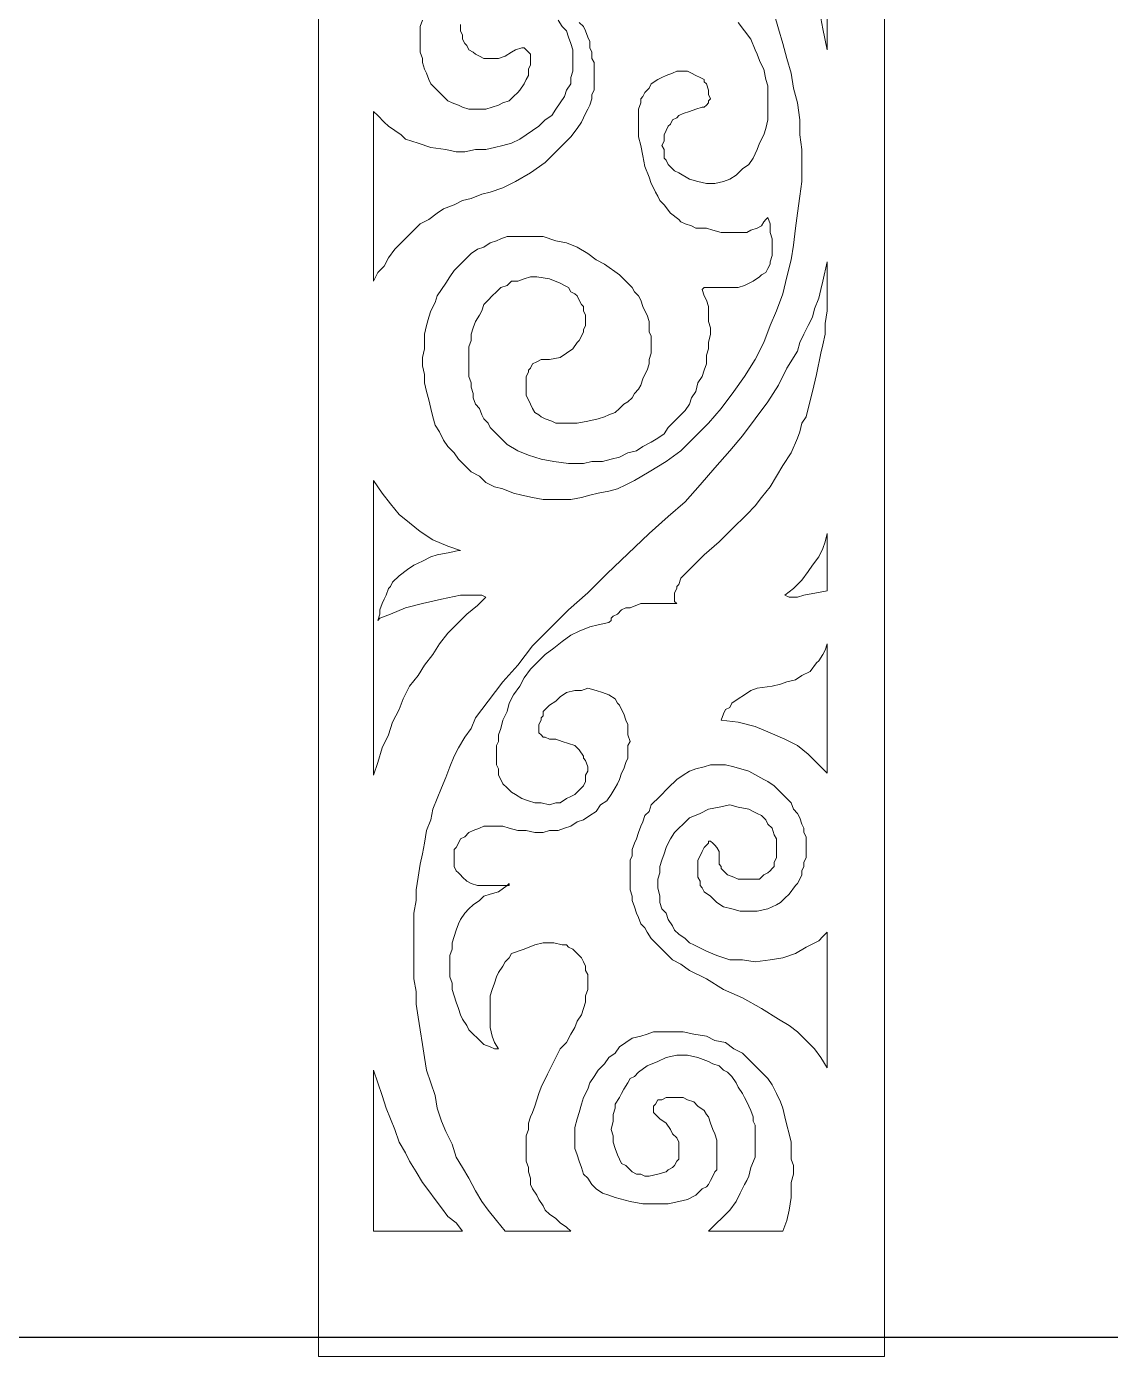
# Model space of a CAD drawing. Extents: x -66030 to 95157, y -13132 to 45879.
# Drawn here: x 65101 to 67098, y 31834 to 34283 of the extents above; entities that cross this region are included whole.
import ezdxf

# ---------------------------------------------------------------- set-up
doc = ezdxf.new("R2010")
doc.units = 0
doc.header["$LTSCALE"] = 100
doc.header["$MEASUREMENT"] = 0
doc.layers.get('0').update_dxf_attribs({"linetype": 'CONTINUOUS'})
doc.layers.add('3', color=11, linetype='CONTINUOUS')

msp = doc.modelspace()

# ---------------------------------------------------------------- linework, layer by layer
at = {"lineweight": 0}
for points in [[(65638.5, 31833.8), (66681.4, 31833.8), (66681.4, 36685), (65638.5, 36685), (65638.5, 31833.8)], [(66576, 34552.3), (66564.2, 34564), (66552.5, 34575.8), (66536.9, 34587.5), (66521.3, 34599.2), (66509.6, 34607), (66493.9, 34610.9), (66474.4, 34614.8), (66458.8, 34618.7), (66458.8, 34610.9), (66470.5, 34591.4), (66486.1, 34556.2), (66493.9, 34536.7), (66501.7, 34509.4), (66513.5, 34485.9), (66521.3, 34454.7), (66533, 34423.4), (66540.8, 34392.2), (66552.5, 34357), (66560.3, 34318), (66568.1, 34278.9), (66576, 34239.9), (66576, 34552.3)], [(66247.9, 33349.3), (66169.7, 33275.1), (66134.6, 33239.9), (66099.4, 33208.7), (66064.3, 33173.5), (66033, 33142.3), (66005.7, 33107.1), (65978.3, 33075.9), (65951, 33040.7), (65927.6, 33009.5), (65919.8, 32989.9), (65908, 32974.3), (65896.3, 32954.8), (65888.5, 32939.2), (65880.7, 32919.6), (65872.9, 32900.1), (65865.1, 32880.6), (65857.3, 32861), (65849.4, 32841.5), (65845.5, 32822), (65837.7, 32802.5), (65833.8, 32779), (65829.9, 32759.5), (65826, 32740), (65822.1, 32716.5), (65818.2, 32693.1), (65818.2, 32673.6), (65814.3, 32650.1), (65814.3, 32626.7), (65814.3, 32603.3), (65814.3, 32579.8), (65814.3, 32556.4), (65814.3, 32529), (65818.2, 32505.6), (65818.2, 32482.2), (65822.1, 32458.7), (65826, 32435.3), (65829.9, 32408), (65833.8, 32384.5), (65837.7, 32361.1), (65845.5, 32337.6), (65853.4, 32314.2), (65857.3, 32290.8), (65865.1, 32267.3), (65872.9, 32247.8), (65884.6, 32224.4), (65892.4, 32200.9), (65904.1, 32181.4), (65915.8, 32161.9), (65927.6, 32138.4), (65939.3, 32118.9), (65951, 32103.3), (65966.6, 32083.8), (65982.3, 32064.2), (66103.3, 32064.2), (66095.5, 32072), (66083.8, 32079.9), (66076, 32087.7), (66064.3, 32095.5), (66056.5, 32103.3), (66052.6, 32111.1), (66044.7, 32122.8), (66040.8, 32130.6), (66033, 32142.3), (66029.1, 32150.2), (66029.1, 32161.9), (66025.2, 32173.6), (66025.2, 32181.4), (66021.3, 32193.1), (66021.3, 32204.8), (66021.3, 32216.6), (66021.3, 32228.3), (66021.3, 32240), (66025.2, 32251.7), (66025.2, 32263.4), (66029.1, 32275.2), (66033, 32283), (66036.9, 32294.7), (66040.8, 32306.4), (66044.7, 32318.1), (66048.7, 32329.8), (66060.4, 32353.3), (66072.1, 32376.7), (66083.8, 32400.1), (66095.5, 32411.9), (66103.3, 32427.5), (66111.1, 32439.2), (66115.1, 32450.9), (66122.9, 32462.6), (66126.8, 32474.4), (66130.7, 32486.1), (66130.7, 32497.8), (66134.6, 32509.5), (66134.6, 32517.3), (66134.6, 32529), (66134.6, 32536.9), (66130.7, 32544.7), (66130.7, 32552.5), (66126.8, 32560.3), (66122.9, 32568.1), (66119, 32572), (66111.1, 32579.8), (66107.2, 32583.7), (66099.4, 32587.6), (66095.5, 32591.5), (66087.7, 32591.5), (66072.1, 32595.4), (66052.6, 32595.4), (66036.9, 32591.5), (66017.4, 32583.7), (65994, 32575.9), (65990.1, 32568.1), (65982.3, 32560.3), (65978.3, 32552.5), (65970.5, 32540.8), (65966.6, 32532.9), (65962.7, 32521.2), (65958.8, 32509.5), (65954.9, 32497.8), (65954.9, 32486.1), (65954.9, 32474.4), (65954.9, 32462.6), (65954.9, 32450.9), (65954.9, 32439.2), (65958.8, 32423.6), (65962.7, 32411.9), (65970.5, 32400.1), (65962.7, 32400.1), (65954.9, 32404), (65943.2, 32408), (65939.3, 32411.9), (65931.5, 32419.7), (65923.7, 32427.5), (65915.8, 32435.3), (65911.9, 32443.1), (65904.1, 32454.8), (65900.2, 32462.6), (65896.3, 32474.4), (65892.4, 32486.1), (65888.5, 32497.8), (65884.6, 32509.5), (65884.6, 32521.2), (65880.7, 32532.9), (65880.7, 32544.7), (65880.7, 32560.3), (65880.7, 32572), (65884.6, 32583.7), (65884.6, 32595.4), (65888.5, 32607.2), (65892.4, 32618.9), (65896.3, 32630.6), (65900.2, 32638.4), (65908, 32650.1), (65915.8, 32657.9), (65923.7, 32665.7), (65935.4, 32673.6), (65943.2, 32681.4), (65954.9, 32685.3), (65970.5, 32689.2), (65986.2, 32700.9), (65990.1, 32700.9), (65990.1, 32700.9), (65990.1, 32704.8), (65986.2, 32700.9), (65970.5, 32700.9), (65951, 32700.9), (65943.2, 32700.9), (65931.5, 32700.9), (65919.8, 32704.8), (65911.9, 32708.7), (65904.1, 32716.5), (65900.2, 32720.4), (65896.3, 32724.3), (65892.4, 32728.2), (65888.5, 32736.1), (65888.5, 32740), (65888.5, 32743.9), (65888.5, 32747.8), (65888.5, 32751.7), (65888.5, 32755.6), (65888.5, 32759.5), (65888.5, 32767.3), (65892.4, 32771.2), (65896.3, 32779), (65900.2, 32786.8), (65908, 32790.7), (65915.8, 32798.5), (65923.7, 32802.5), (65935.4, 32806.4), (65943.2, 32810.3), (65954.9, 32810.3), (65966.6, 32810.3), (65978.3, 32810.3), (65990.1, 32806.4), (66005.7, 32802.5), (66021.3, 32802.5), (66036.9, 32798.5), (66052.6, 32798.5), (66064.3, 32802.5), (66079.9, 32802.5), (66091.6, 32806.4), (66103.3, 32810.3), (66115.1, 32818.1), (66126.8, 32822), (66138.5, 32829.8), (66150.2, 32837.6), (66158, 32849.3), (66169.7, 32857.1), (66177.5, 32868.9), (66185.4, 32880.6), (66189.3, 32888.4), (66193.2, 32896.2), (66197.1, 32907.9), (66201, 32915.7), (66204.9, 32927.4), (66208.8, 32935.3), (66208.8, 32947), (66208.8, 32958.7), (66212.7, 32966.5), (66208.8, 32978.2), (66208.8, 32989.9), (66208.8, 32997.8), (66204.9, 33005.6), (66201, 33017.3), (66197.1, 33025.1), (66193.2, 33032.9), (66189.3, 33036.8), (66185.4, 33044.6), (66173.6, 33052.4), (66161.9, 33056.3), (66150.2, 33060.2), (66134.6, 33064.2), (66122.9, 33060.2), (66111.1, 33060.2), (66095.5, 33056.3), (66083.8, 33048.5), (66076, 33040.7), (66064.3, 33032.9), (66056.5, 33025.1), (66052.6, 33021.2), (66052.6, 33013.4), (66048.7, 33009.5), (66048.7, 33005.6), (66044.7, 32997.8), (66044.7, 32993.8), (66044.7, 32989.9), (66044.7, 32982.1), (66048.7, 32978.2), (66048.7, 32978.2), (66052.6, 32974.3), (66056.5, 32974.3), (66064.3, 32970.4), (66076, 32970.4), (66087.7, 32966.5), (66099.4, 32962.6), (66111.1, 32958.7), (66115.1, 32954.8), (66119, 32950.9), (66126.8, 32939.2), (66126.8, 32935.3), (66130.7, 32931.4), (66134.6, 32919.6), (66134.6, 32915.7), (66134.6, 32911.8), (66130.7, 32904), (66130.7, 32892.3), (66126.8, 32884.5), (66119, 32876.7), (66111.1, 32868.9), (66103.3, 32865), (66095.5, 32861), (66083.8, 32853.2), (66076, 32853.2), (66064.3, 32849.3), (66048.7, 32853.2), (66036.9, 32853.2), (66025.2, 32857.1), (66013.5, 32861), (66001.8, 32868.9), (65994, 32872.8), (65986.2, 32880.6), (65978.3, 32888.4), (65974.4, 32896.2), (65970.5, 32904), (65970.5, 32915.7), (65966.6, 32923.5), (65966.6, 32935.3), (65966.6, 32947), (65966.6, 32958.7), (65970.5, 32966.5), (65970.5, 32978.2), (65974.4, 32989.9), (65978.3, 33005.6), (65986.2, 33021.2), (65990.1, 33036.8), (65997.9, 33052.4), (66009.6, 33068.1), (66017.4, 33083.7), (66029.1, 33099.3), (66040.8, 33111), (66056.5, 33126.7), (66072.1, 33138.4), (66087.7, 33150.1), (66103.3, 33161.8), (66119, 33169.6), (66138.5, 33177.4), (66154.1, 33181.3), (66173.6, 33185.2), (66177.5, 33189.1), (66177.5, 33193.1), (66181.5, 33197), (66189.3, 33200.9), (66197.1, 33208.7), (66204.9, 33212.6), (66212.7, 33212.6), (66232.2, 33220.4), (66251.8, 33220.4), (66267.4, 33220.4), (66283, 33220.4), (66298.6, 33220.4), (66294.7, 33224.3), (66294.7, 33228.2), (66294.7, 33236), (66294.7, 33239.9), (66298.6, 33247.7), (66298.6, 33251.6), (66302.5, 33255.5), (66306.4, 33267.3), (66314.3, 33275.1), (66322.1, 33282.9), (66329.9, 33290.7), (66349.4, 33310.2), (66376.8, 33333.7), (66400.2, 33357.1), (66427.5, 33384.4), (66443.2, 33400.1), (66454.9, 33415.7), (66470.5, 33435.2), (66482.2, 33454.8), (66493.9, 33474.3), (66509.6, 33497.7), (66521.3, 33525.1), (66525.2, 33536.8), (66529.1, 33552.4), (66536.9, 33564.1), (66540.8, 33579.7), (66548.6, 33611), (66556.4, 33642.2), (66564.2, 33681.3), (66568.1, 33696.9), (66572.1, 33716.5), (66572.1, 33736), (66576, 33759.4), (66576, 33778.9), (66576, 33802.4), (66576, 33825.8), (66576, 33849.3), (66568.1, 33814.1), (66564.2, 33798.5), (66560.3, 33782.9), (66552.5, 33763.3), (66548.6, 33747.7), (66540.8, 33732.1), (66533, 33716.5), (66525.2, 33700.8), (66521.3, 33685.2), (66501.7, 33654), (66486.1, 33622.7), (66466.6, 33591.5), (66443.2, 33560.2), (66419.7, 33529), (66396.3, 33501.6), (66368.9, 33470.4), (66341.6, 33439.1), (66314.3, 33407.9), (66283, 33380.5), (66247.9, 33349.3)], [(65740.1, 32904), (65747.9, 32927.4), (65755.7, 32954.8), (65767.4, 32978.2), (65775.2, 33001.7), (65787, 33025.1), (65794.8, 33044.6), (65806.5, 33068.1), (65822.1, 33087.6), (65833.8, 33107.1), (65849.4, 33126.7), (65861.2, 33146.2), (65876.8, 33165.7), (65896.3, 33185.2), (65911.9, 33200.9), (65931.5, 33216.5), (65947.1, 33232.1), (65939.3, 33236), (65927.6, 33236), (65915.8, 33236), (65900.2, 33236), (65865.1, 33228.2), (65829.9, 33220.4), (65798.7, 33212.6), (65771.3, 33200.9), (65751.8, 33193.1), (65747.9, 33189.1), (65747.9, 33189.1), (65747.9, 33189.1), (65751.8, 33200.9), (65751.8, 33208.7), (65755.7, 33220.4), (65759.6, 33228.2), (65763.5, 33236), (65767.4, 33247.7), (65771.3, 33251.6), (65775.2, 33259.5), (65787, 33271.2), (65802.6, 33282.9), (65814.3, 33290.7), (65829.9, 33298.5), (65845.5, 33306.3), (65857.3, 33310.2), (65880.7, 33314.1), (65896.3, 33318), (65900.2, 33318), (65900.2, 33318), (65876.8, 33325.9), (65849.4, 33337.6), (65826, 33353.2), (65806.5, 33368.8), (65787, 33384.4), (65771.3, 33404), (65755.7, 33423.5), (65747.9, 33435.2), (65740.1, 33446.9), (65740.1, 32904)], [(66576, 33243.8), (66576, 33349.3), (66572.1, 33333.7), (66568.1, 33321.9), (66560.3, 33306.3), (66548.6, 33290.7), (66540.8, 33279), (66529.1, 33263.4), (66513.5, 33247.7), (66497.8, 33236), (66505.7, 33232.1), (66513.5, 33232.1), (66521.3, 33232.1), (66533, 33236), (66556.4, 33239.9), (66576, 33243.8)], [(66576, 32907.9), (66576, 33146.2), (66572.1, 33134.5), (66568.1, 33126.7), (66560.3, 33114.9), (66556.4, 33111), (66544.7, 33095.4), (66529.1, 33087.6), (66517.4, 33079.8), (66501.7, 33075.9), (66490, 33072), (66474.4, 33068.1), (66447.1, 33064.2), (66435.3, 33060.2), (66423.6, 33052.4), (66411.9, 33044.6), (66400.2, 33036.8), (66396.3, 33029), (66388.5, 33025.1), (66384.6, 33017.3), (66380.7, 33005.6), (66411.9, 33001.7), (66443.2, 32993.8), (66470.5, 32982.1), (66497.8, 32970.4), (66521.3, 32958.7), (66540.8, 32943.1), (66560.3, 32923.5), (66576, 32907.9)], [(66576, 32365), (66576, 32615), (66568.1, 32607.2), (66560.3, 32599.3), (66536.9, 32587.6), (66517.4, 32575.9), (66493.9, 32568.1), (66470.5, 32564.2), (66443.2, 32560.3), (66419.7, 32564.2), (66396.3, 32564.2), (66372.8, 32572), (66353.3, 32579.8), (66329.9, 32591.5), (66322.1, 32595.4), (66314.3, 32603.3), (66302.5, 32611.1), (66294.7, 32618.9), (66290.8, 32626.7), (66283, 32638.4), (66279.1, 32650.1), (66271.3, 32657.9), (66267.4, 32669.7), (66267.4, 32681.4), (66263.5, 32697), (66263.5, 32712.6), (66267.4, 32724.3), (66267.4, 32736.1), (66271.3, 32747.8), (66275.2, 32759.5), (66279.1, 32771.2), (66283, 32779), (66286.9, 32786.8), (66294.7, 32798.5), (66302.5, 32806.4), (66310.4, 32814.2), (66322.1, 32825.9), (66341.6, 32833.7), (66357.2, 32841.5), (66376.8, 32845.4), (66396.3, 32849.3), (66411.9, 32845.4), (66431.4, 32841.5), (66439.2, 32837.6), (66447.1, 32833.7), (66454.9, 32829.8), (66462.7, 32822), (66466.6, 32814.2), (66474.4, 32806.4), (66478.3, 32794.6), (66482.2, 32786.8), (66482.2, 32775.1), (66482.2, 32767.3), (66482.2, 32755.6), (66482.2, 32751.7), (66478.3, 32743.9), (66478.3, 32736.1), (66474.4, 32732.1), (66470.5, 32728.2), (66466.6, 32724.3), (66458.8, 32720.4), (66451, 32712.6), (66439.2, 32712.6), (66423.6, 32712.6), (66411.9, 32712.6), (66404.1, 32716.5), (66392.4, 32720.4), (66384.6, 32728.2), (66380.7, 32732.1), (66380.7, 32736.1), (66376.8, 32740), (66376.8, 32743.9), (66376.8, 32747.8), (66376.8, 32755.6), (66376.8, 32755.6), (66376.8, 32759.5), (66376.8, 32763.4), (66372.8, 32771.2), (66368.9, 32775.1), (66365, 32779), (66361.1, 32782.9), (66357.2, 32782.9), (66357.2, 32779), (66349.4, 32771.2), (66345.5, 32763.4), (66341.6, 32755.6), (66337.7, 32747.8), (66337.7, 32740), (66337.7, 32732.1), (66337.7, 32724.3), (66337.7, 32716.5), (66341.6, 32708.7), (66341.6, 32700.9), (66345.5, 32697), (66349.4, 32689.2), (66361.1, 32681.4), (66372.8, 32669.7), (66384.6, 32661.8), (66400.2, 32657.9), (66415.8, 32654), (66431.4, 32654), (66447.1, 32654), (66466.6, 32657.9), (66482.2, 32665.7), (66490, 32669.7), (66497.8, 32677.5), (66505.7, 32685.3), (66517.4, 32700.9), (66521.3, 32704.8), (66525.2, 32712.6), (66529.1, 32720.4), (66529.1, 32728.2), (66533, 32736.1), (66533, 32743.9), (66536.9, 32751.7), (66536.9, 32763.4), (66536.9, 32771.2), (66536.9, 32779), (66536.9, 32790.7), (66533, 32798.5), (66533, 32806.4), (66529.1, 32814.2), (66525.2, 32825.9), (66521.3, 32833.7), (66513.5, 32841.5), (66509.6, 32853.2), (66501.7, 32861), (66493.9, 32868.9), (66486.1, 32876.7), (66478.3, 32884.5), (66466.6, 32892.3), (66458.8, 32896.2), (66431.4, 32911.8), (66404.1, 32919.6), (66388.5, 32923.5), (66376.8, 32923.5), (66361.1, 32923.5), (66349.4, 32919.6), (66333.8, 32915.7), (66322.1, 32911.8), (66310.4, 32904), (66298.6, 32896.2), (66283, 32880.6), (66267.4, 32865), (66251.8, 32849.3), (66247.9, 32837.6), (66240, 32829.8), (66236.1, 32818.1), (66232.2, 32810.3), (66228.3, 32798.5), (66224.4, 32786.8), (66220.5, 32779), (66216.6, 32767.3), (66216.6, 32755.6), (66212.7, 32747.8), (66212.7, 32736.1), (66212.7, 32724.3), (66212.7, 32712.6), (66212.7, 32704.8), (66212.7, 32693.1), (66216.6, 32681.4), (66216.6, 32673.6), (66220.5, 32661.8), (66224.4, 32650.1), (66228.3, 32642.3), (66232.2, 32630.6), (66240, 32622.8), (66244, 32615), (66251.8, 32603.3), (66267.4, 32587.6), (66279.1, 32575.9), (66290.8, 32564.2), (66306.4, 32556.4), (66322.1, 32544.7), (66353.3, 32529), (66384.6, 32509.5), (66419.7, 32493.9), (66454.9, 32474.4), (66486.1, 32454.8), (66505.7, 32443.1), (66521.3, 32431.4), (66536.9, 32415.8), (66552.5, 32400.1), (66564.2, 32384.5), (66576, 32365)], [(66357.2, 32064.2), (66493.9, 32064.2), (66501.7, 32083.8), (66505.7, 32103.3), (66509.6, 32126.7), (66509.6, 32142.3), (66509.6, 32154.1), (66513.5, 32169.7), (66513.5, 32185.3), (66509.6, 32197), (66509.6, 32212.7), (66509.6, 32228.3), (66505.7, 32243.9), (66501.7, 32259.5), (66497.8, 32275.2), (66493.9, 32290.8), (66490, 32302.5), (66482.2, 32318.1), (66474.4, 32333.7), (66466.6, 32345.5), (66454.9, 32357.2), (66443.2, 32368.9), (66431.4, 32380.6), (66419.7, 32392.3), (66404.1, 32400.1), (66388.5, 32411.9), (66368.9, 32415.8), (66353.3, 32423.6), (66329.9, 32427.5), (66310.4, 32431.4), (66286.9, 32431.4), (66271.3, 32431.4), (66255.7, 32431.4), (66244, 32427.5), (66232.2, 32423.6), (66216.6, 32419.7), (66204.9, 32411.9), (66193.2, 32404), (66185.4, 32392.3), (66173.6, 32384.5), (66165.8, 32372.8), (66154.1, 32361.1), (66146.3, 32349.4), (66138.5, 32337.6), (66134.6, 32325.9), (66126.8, 32310.3), (66122.9, 32298.6), (66119, 32283), (66115.1, 32271.2), (66111.1, 32255.6), (66111.1, 32243.9), (66111.1, 32232.2), (66111.1, 32216.6), (66115.1, 32204.8), (66119, 32193.1), (66122.9, 32181.4), (66126.8, 32169.7), (66134.6, 32161.9), (66142.4, 32150.2), (66150.2, 32142.3), (66161.9, 32134.5), (66173.6, 32130.6), (66185.4, 32126.7), (66212.7, 32118.9), (66236.1, 32115), (66259.6, 32115), (66283, 32115), (66302.5, 32118.9), (66318.2, 32122.8), (66333.8, 32130.6), (66345.5, 32142.3), (66353.3, 32146.3), (66357.2, 32150.2), (66361.1, 32158), (66365, 32165.8), (66368.9, 32173.6), (66372.8, 32177.5), (66372.8, 32189.2), (66372.8, 32197), (66372.8, 32204.8), (66372.8, 32212.7), (66372.8, 32224.4), (66372.8, 32232.2), (66368.9, 32243.9), (66365, 32251.7), (66361.1, 32263.4), (66357.2, 32275.2), (66353.3, 32279.1), (66349.4, 32286.9), (66337.7, 32294.7), (66329.9, 32302.5), (66318.2, 32306.4), (66310.4, 32310.3), (66298.6, 32310.3), (66286.9, 32310.3), (66279.1, 32310.3), (66271.3, 32306.4), (66263.5, 32306.4), (66259.6, 32298.6), (66255.7, 32294.7), (66255.7, 32294.7), (66255.7, 32290.8), (66255.7, 32286.9), (66255.7, 32283), (66255.7, 32283), (66259.6, 32279.1), (66267.4, 32271.2), (66279.1, 32263.4), (66286.9, 32251.7), (66290.8, 32243.9), (66298.6, 32236.1), (66302.5, 32228.3), (66302.5, 32216.6), (66302.5, 32212.7), (66302.5, 32204.8), (66302.5, 32197), (66298.6, 32193.1), (66294.7, 32185.3), (66290.8, 32181.4), (66283, 32177.5), (66279.1, 32173.6), (66263.5, 32169.7), (66247.9, 32165.8), (66240, 32165.8), (66232.2, 32169.7), (66224.4, 32169.7), (66216.6, 32173.6), (66212.7, 32177.5), (66204.9, 32185.3), (66197.1, 32189.2), (66193.2, 32197), (66189.3, 32204.8), (66185.4, 32216.6), (66181.5, 32228.3), (66181.5, 32240), (66177.5, 32251.7), (66181.5, 32267.3), (66181.5, 32279.1), (66185.4, 32290.8), (66185.4, 32298.6), (66193.2, 32310.3), (66197.1, 32318.1), (66201, 32325.9), (66208.8, 32337.6), (66212.7, 32345.5), (66220.5, 32349.4), (66228.3, 32357.2), (66244, 32368.9), (66263.5, 32376.7), (66279.1, 32384.5), (66298.6, 32388.4), (66318.2, 32388.4), (66337.7, 32384.5), (66357.2, 32376.7), (66365, 32372.8), (66376.8, 32368.9), (66384.6, 32361.1), (66392.4, 32357.2), (66400.2, 32349.4), (66408, 32337.6), (66411.9, 32329.8), (66419.7, 32318.1), (66423.6, 32310.3), (66427.5, 32302.5), (66431.4, 32294.7), (66435.3, 32286.9), (66439.2, 32275.2), (66439.2, 32267.3), (66443.2, 32259.5), (66443.2, 32251.7), (66443.2, 32243.9), (66443.2, 32232.2), (66443.2, 32224.4), (66443.2, 32216.6), (66443.2, 32200.9), (66435.3, 32181.4), (66431.4, 32165.8), (66427.5, 32158), (66423.6, 32150.2), (66415.8, 32134.5), (66408, 32118.9), (66396.3, 32103.3), (66384.6, 32091.6), (66368.9, 32075.9), (66357.2, 32064.2)], [(65904.1, 32064.2), (65892.4, 32079.9), (65876.8, 32091.6), (65865.1, 32107.2), (65853.4, 32122.8), (65841.6, 32138.4), (65829.9, 32154.1), (65818.2, 32173.6), (65806.5, 32193.1), (65798.7, 32208.7), (65787, 32228.3), (65779.1, 32251.7), (65771.3, 32271.2), (65763.5, 32290.8), (65755.7, 32314.2), (65747.9, 32337.6), (65740.1, 32361.1), (65740.1, 32064.2), (65904.1, 32064.2)]]:
    msp.add_lwpolyline(points, close=True, dxfattribs=at)
for points in [[(66079.9, 34294.5), (66087.7, 34282.8), (66095.5, 34275), (66099.4, 34263.3), (66103.3, 34251.6), (66107.2, 34239.9), (66107.2, 34224.2), (66107.2, 34212.5), (66107.2, 34200.8), (66103.3, 34189.1), (66103.3, 34177.4), (66095.5, 34165.6), (66091.6, 34153.9), (66083.8, 34142.2), (66076, 34130.5), (66068.2, 34118.8), (66056.5, 34111), (66044.7, 34099.2), (66033, 34091.4), (66021.3, 34083.6), (66009.6, 34075.8), (65994, 34068), (65978.3, 34064.1), (65962.7, 34060.2), (65947.1, 34056.3), (65927.6, 34056.3), (65908, 34052.4), (65892.4, 34052.4), (65872.9, 34056.3), (65845.5, 34060.2), (65822.1, 34068), (65810.4, 34071.9), (65798.7, 34075.8), (65790.9, 34083.6), (65779.1, 34091.4), (65767.4, 34099.2), (65759.6, 34107), (65747.9, 34118.8), (65740.1, 34126.6), (65740.1, 33814.1), (65740.1, 33814.1), (65747.9, 33829.7), (65759.6, 33841.4), (65767.4, 33857.1), (65779.1, 33872.7), (65790.9, 33884.4), (65802.6, 33896.1), (65814.3, 33907.8), (65826, 33919.6), (65841.6, 33927.4), (65857.3, 33939.1), (65869, 33946.9), (65888.5, 33954.7), (65904.1, 33962.5), (65919.8, 33966.4), (65939.3, 33974.2), (65954.9, 33978.2), (65978.3, 33986), (66001.8, 33997.7), (66029.1, 34013.3), (66056.5, 34032.8), (66068.2, 34044.6), (66079.9, 34056.3), (66091.6, 34068), (66103.3, 34079.7), (66115.1, 34095.3), (66122.9, 34107), (66130.7, 34122.7), (66134.6, 34130.5), (66138.5, 34138.3), (66142.4, 34150), (66142.4, 34157.8), (66146.3, 34165.6), (66146.3, 34177.4), (66146.3, 34185.2), (66146.3, 34196.9), (66146.3, 34204.7), (66146.3, 34216.4), (66142.4, 34224.2), (66142.4, 34235.9), (66138.5, 34243.8), (66138.5, 34255.5), (66134.6, 34263.3), (66130.7, 34275), (66126.8, 34282.8), (66119, 34290.6)], [(65829.9, 34294.5), (65826, 34282.8), (65826, 34275), (65826, 34263.3), (65826, 34255.5), (65826, 34243.8), (65826, 34235.9), (65829.9, 34224.2), (65829.9, 34216.4), (65833.8, 34204.7), (65837.7, 34196.9), (65841.6, 34185.2), (65845.5, 34177.4), (65853.4, 34169.5), (65861.2, 34161.7), (65869, 34153.9), (65876.8, 34146.1), (65884.6, 34142.2), (65896.3, 34138.3), (65904.1, 34134.4), (65915.8, 34130.5), (65927.6, 34130.5), (65935.4, 34130.5), (65947.1, 34130.5), (65958.8, 34134.4), (65970.5, 34138.3), (65978.3, 34142.2), (65990.1, 34146.1), (65997.9, 34153.9), (66005.7, 34161.7), (66009.6, 34165.6), (66017.4, 34177.4), (66021.3, 34185.2), (66025.2, 34193), (66025.2, 34204.7), (66029.1, 34212.5), (66029.1, 34220.3), (66029.1, 34228.1), (66029.1, 34232), (66025.2, 34235.9), (66021.3, 34239.9), (66017.4, 34243.8), (66013.5, 34243.8), (66001.8, 34239.9), (65994, 34235.9), (65982.3, 34228.1), (65970.5, 34224.2), (65962.7, 34224.2), (65951, 34224.2), (65943.2, 34224.2), (65935.4, 34228.1), (65927.6, 34232), (65923.7, 34235.9), (65915.8, 34239.9), (65911.9, 34247.7), (65908, 34251.6), (65904.1, 34259.4), (65904.1, 34267.2), (65900.2, 34275), (65900.2, 34278.9), (65900.2, 34286.7)], [(66411.9, 34290.6), (66423.6, 34275), (66435.3, 34259.4), (66443.2, 34239.9), (66447.1, 34232), (66451, 34220.3), (66454.9, 34212.5), (66458.8, 34204.7), (66462.7, 34185.2), (66466.6, 34173.5), (66466.6, 34161.7), (66466.6, 34153.9), (66466.6, 34142.2), (66466.6, 34134.4), (66466.6, 34122.7), (66466.6, 34111), (66462.7, 34095.3), (66458.8, 34083.6), (66451, 34068), (66447.1, 34056.3), (66439.2, 34040.6), (66431.4, 34028.9), (66419.7, 34021.1), (66408, 34009.4), (66396.3, 34001.6), (66384.6, 33997.7), (66368.9, 33993.8), (66353.3, 33993.8), (66337.7, 33997.7), (66322.1, 34001.6), (66302.5, 34013.3), (66294.7, 34017.2), (66290.8, 34021.1), (66283, 34028.9), (66279.1, 34036.7), (66275.2, 34040.6), (66275.2, 34048.5), (66275.2, 34056.3), (66271.3, 34064.1), (66275.2, 34071.9), (66275.2, 34079.7), (66275.2, 34083.6), (66279.1, 34091.4), (66283, 34099.2), (66286.9, 34103.1), (66290.8, 34111), (66298.6, 34114.9), (66302.5, 34118.8), (66310.4, 34122.7), (66322.1, 34126.6), (66333.8, 34130.5), (66345.5, 34134.4), (66349.4, 34134.4), (66353.3, 34138.3), (66357.2, 34142.2), (66357.2, 34142.2), (66357.2, 34146.1), (66361.1, 34150), (66357.2, 34157.8), (66357.2, 34165.6), (66353.3, 34177.4), (66349.4, 34181.3), (66349.4, 34185.2), (66341.6, 34189.1), (66333.8, 34193), (66326, 34196.9), (66318.2, 34200.8), (66310.4, 34200.8), (66298.6, 34200.8), (66290.8, 34196.9), (66279.1, 34193), (66271.3, 34189.1), (66263.5, 34185.2), (66251.8, 34177.4), (66247.9, 34169.5), (66240, 34161.7), (66236.1, 34153.9), (66232.2, 34150), (66232.2, 34142.2), (66228.3, 34130.5), (66228.3, 34114.9), (66228.3, 34099.2), (66228.3, 34079.7), (66232.2, 34064.1), (66236.1, 34044.6), (66240, 34025), (66247.9, 34005.5), (66251.8, 33993.8), (66255.7, 33986), (66259.6, 33978.2), (66263.5, 33970.3), (66267.4, 33962.5), (66275.2, 33954.7), (66286.9, 33939.1), (66302.5, 33927.4), (66306.4, 33923.5), (66314.3, 33919.6), (66326, 33915.7), (66333.8, 33911.8), (66341.6, 33911.8), (66353.3, 33911.8), (66365, 33907.8), (66380.7, 33903.9), (66400.2, 33903.9), (66419.7, 33903.9), (66427.5, 33903.9), (66435.3, 33907.8), (66447.1, 33911.8), (66454.9, 33915.7), (66458.8, 33923.5), (66462.7, 33927.4), (66466.6, 33931.3), (66470.5, 33919.6), (66470.5, 33903.9), (66474.4, 33892.2), (66474.4, 33880.5), (66474.4, 33868.8), (66474.4, 33861), (66470.5, 33849.3), (66470.5, 33845.3), (66466.6, 33837.5), (66462.7, 33829.7), (66454.9, 33825.8), (66451, 33821.9), (66439.2, 33814.1), (66423.6, 33806.3), (66411.9, 33802.4), (66396.3, 33802.4), (66368.9, 33802.4), (66353.3, 33802.4), (66349.4, 33802.4), (66345.5, 33798.5), (66345.5, 33798.5), (66349.4, 33786.8), (66353.3, 33778.9), (66357.2, 33767.2), (66357.2, 33751.6), (66357.2, 33739.9), (66361.1, 33728.2), (66361.1, 33716.5), (66357.2, 33700.8), (66357.2, 33689.1), (66353.3, 33677.4), (66353.3, 33661.8), (66349.4, 33650.1), (66345.5, 33638.3), (66337.7, 33626.6), (66333.8, 33611), (66326, 33599.3), (66322.1, 33587.6), (66314.3, 33575.8), (66302.5, 33564.1), (66294.7, 33556.3), (66283, 33544.6), (66275.2, 33532.9), (66263.5, 33525.1), (66251.8, 33517.2), (66236.1, 33509.4), (66224.4, 33501.6), (66208.8, 33497.7), (66193.2, 33489.9), (66177.5, 33486), (66161.9, 33482.1), (66142.4, 33482.1), (66126.8, 33478.2), (66099.4, 33478.2), (66072.1, 33482.1), (66048.7, 33486), (66025.2, 33493.8), (66005.7, 33501.6), (65986.2, 33513.3), (65970.5, 33529), (65954.9, 33544.6), (65951, 33552.4), (65943.2, 33560.2), (65939.3, 33568), (65935.4, 33579.7), (65927.6, 33587.6), (65923.7, 33599.3), (65923.7, 33607.1), (65919.8, 33618.8), (65919.8, 33626.6), (65915.8, 33638.3), (65915.8, 33650.1), (65915.8, 33661.8), (65915.8, 33669.6), (65915.8, 33681.3), (65915.8, 33693), (65919.8, 33704.7), (65919.8, 33716.5), (65923.7, 33728.2), (65927.6, 33739.9), (65935.4, 33751.6), (65939.3, 33759.4), (65943.2, 33771.1), (65951, 33778.9), (65958.8, 33786.8), (65966.6, 33794.6), (65974.4, 33802.4), (65986.2, 33806.3), (65994, 33814.1), (66005.7, 33814.1), (66017.4, 33818), (66029.1, 33821.9), (66040.8, 33821.9), (66064.3, 33818), (66083.8, 33810.2), (66091.6, 33806.3), (66099.4, 33802.4), (66103.3, 33794.6), (66111.1, 33790.7), (66115.1, 33786.8), (66119, 33778.9), (66122.9, 33771.1), (66126.8, 33767.2), (66126.8, 33759.4), (66130.7, 33751.6), (66130.7, 33747.7), (66130.7, 33739.9), (66130.7, 33732.1), (66126.8, 33724.3), (66126.8, 33720.4), (66122.9, 33712.5), (66119, 33704.7), (66115.1, 33700.8), (66107.2, 33689.1), (66095.5, 33681.3), (66083.8, 33673.5), (66064.3, 33669.6), (66048.7, 33669.6), (66040.8, 33665.7), (66033, 33661.8), (66029.1, 33654), (66025.2, 33650.1), (66025.2, 33646.1), (66021.3, 33638.3), (66021.3, 33634.4), (66021.3, 33630.5), (66021.3, 33622.7), (66021.3, 33618.8), (66021.3, 33611), (66021.3, 33603.2), (66025.2, 33595.4), (66029.1, 33587.6), (66033, 33579.7), (66036.9, 33571.9), (66044.7, 33568), (66048.7, 33564.1), (66056.5, 33560.2), (66068.2, 33556.3), (66076, 33552.4), (66095.5, 33552.4), (66115.1, 33552.4), (66134.6, 33556.3), (66154.1, 33560.2), (66165.8, 33564.1), (66173.6, 33568), (66185.4, 33571.9), (66193.2, 33579.7), (66201, 33587.6), (66208.8, 33591.5), (66216.6, 33599.3), (66220.5, 33607.1), (66228.3, 33614.9), (66232.2, 33622.7), (66236.1, 33634.4), (66240, 33642.2), (66244, 33650.1), (66247.9, 33661.8), (66247.9, 33669.6), (66251.8, 33681.3), (66251.8, 33689.1), (66251.8, 33700.8), (66251.8, 33712.5), (66247.9, 33720.4), (66247.9, 33732.1), (66247.9, 33739.9), (66244, 33751.6), (66240, 33759.4), (66236.1, 33767.2), (66232.2, 33778.9), (66228.3, 33786.8), (66220.5, 33794.6), (66216.6, 33802.4), (66208.8, 33810.2), (66193.2, 33825.8), (66165.8, 33845.3), (66150.2, 33853.2), (66134.6, 33864.9), (66115.1, 33876.6), (66095.5, 33884.4), (66076, 33888.3), (66052.6, 33896.1), (66033, 33896.1), (66009.6, 33896.1), (65986.2, 33896.1), (65974.4, 33892.2), (65966.6, 33888.3), (65954.9, 33884.4), (65943.2, 33876.6), (65931.5, 33872.7), (65919.8, 33864.9), (65911.9, 33857.1), (65900.2, 33845.3), (65888.5, 33833.6), (65880.7, 33821.9), (65872.9, 33810.2), (65865.1, 33798.5), (65857.3, 33786.8), (65853.4, 33775), (65845.5, 33759.4), (65841.6, 33747.7), (65837.7, 33732.1), (65833.8, 33716.5), (65833.8, 33700.8), (65833.8, 33689.1), (65829.9, 33673.5), (65829.9, 33657.9), (65833.8, 33642.2), (65833.8, 33626.6), (65837.7, 33611), (65841.6, 33595.4), (65845.5, 33579.7), (65849.4, 33564.1), (65853.4, 33548.5), (65861.2, 33536.8), (65869, 33521.2), (65876.8, 33509.4), (65888.5, 33497.7), (65896.3, 33486), (65908, 33474.3), (65919.8, 33462.6), (65935.4, 33454.8), (65947.1, 33443), (65962.7, 33435.2), (65978.3, 33431.3), (65997.9, 33423.5), (66013.5, 33419.6), (66033, 33415.7), (66052.6, 33411.8), (66068.2, 33411.8), (66087.7, 33411.8), (66103.3, 33411.8), (66122.9, 33415.7), (66138.5, 33419.6), (66154.1, 33423.5), (66173.6, 33427.4), (66189.3, 33431.3), (66204.9, 33439.1), (66220.5, 33446.9), (66247.9, 33462.6), (66279.1, 33482.1), (66306.4, 33501.6), (66333.8, 33529), (66357.2, 33552.4), (66380.7, 33579.7), (66404.1, 33611), (66423.6, 33638.3), (66443.2, 33669.6), (66458.8, 33700.8), (66470.5, 33732.1), (66482.2, 33759.4), (66493.9, 33790.7), (66501.7, 33821.9), (66509.6, 33853.2), (66513.5, 33880.5), (66517.4, 33911.8), (66521.3, 33939.1), (66525.2, 33970.3), (66529.1, 33997.7), (66529.1, 34028.9), (66529.1, 34056.3), (66525.2, 34083.6), (66525.2, 34111), (66521.3, 34142.2), (66513.5, 34169.5), (66509.6, 34196.9), (66501.7, 34224.2), (66493.9, 34251.6), (66486.1, 34278.9), (66478.3, 34306.3)]]:
    msp.add_lwpolyline(points, dxfattribs=at)
at = {"layer": '3', "color": 2}
msp.add_line((-66009.4, 31868.9), (90873, 31868.9), dxfattribs=at)

doc.saveas('drawing.dxf')
